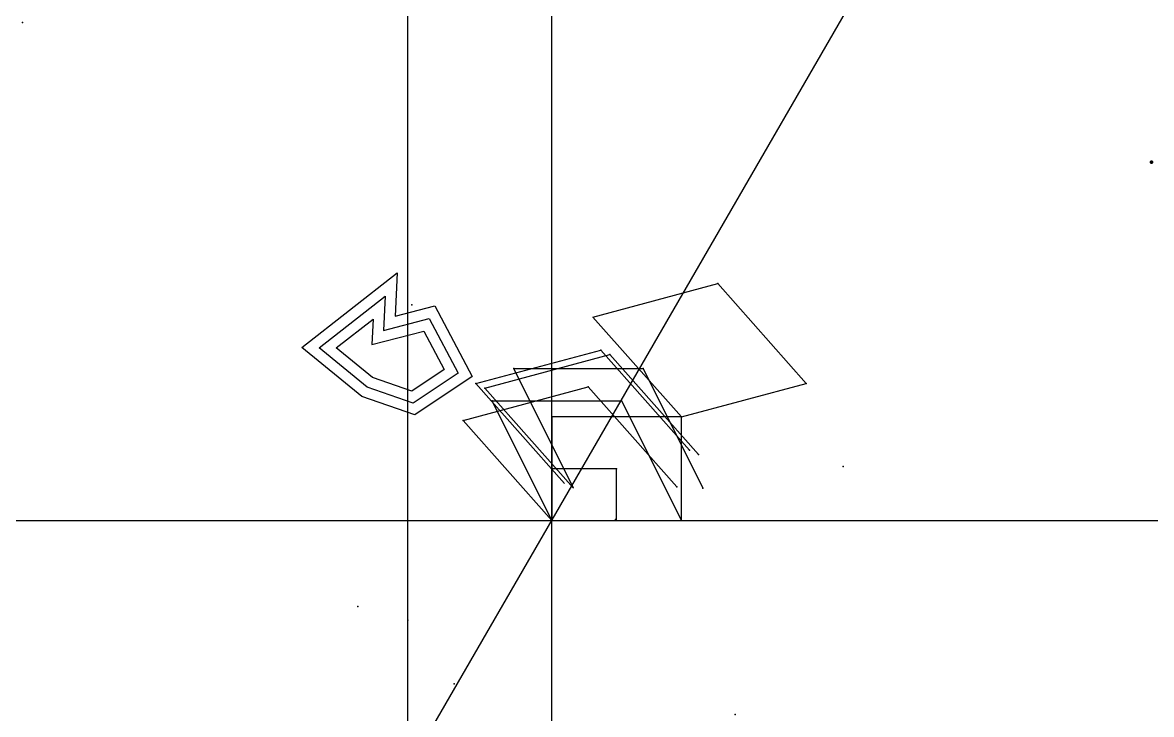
# Model space of a CAD drawing. Header units: millimetres. Extents: x -491 to 556, y -180 to 462.
import ezdxf

# ---------------------------------------------------------------- set-up
doc = ezdxf.new("R2010")
doc.units = ezdxf.units.MM
doc.linetypes.add('K5LT_BASIC', pattern=[0])
doc.layers.add('слой 2', color=1, linetype='Continuous', lineweight=25)

# ---------------------------------------------------------------- blocks, each defined once
blk = doc.blocks.new('U0')
at = {"linetype": 'K5LT_BASIC'}
for p, q in [((60, 48), (0, 48)), ((0, 48), (0, 0)), ((60, 0), (60, 48)), ((0, 0), (60, 0))]:
    blk.add_line(p, q, dxfattribs=at)

msp = doc.modelspace()

# ---------------------------------------------------------------- linework, layer by layer
for p, direction in [((0, 0), (0.5, 0.866025)), ((0, 6.3), (0, 1))]:
    msp.add_xline(p, direction)
for p in [(0, 96), (120, 96), (0, 48), (60, 48)]:
    msp.add_point(p)
at = {"color": 3}
msp.add_point((60, 0), dxfattribs=at)
at = {"layer": 'слой 2', "color": 3}
for p, q in [((37.8, 188.7), (153.7, 219.8)), ((153.7, 219.8), (235.9, 127.1)), ((37.8, 188.7), (120, 96)), ((120, 96), (235.9, 127.1))]:
    msp.add_line(p, q, dxfattribs=at)
at = {"layer": 'слой 2', "color": 2}
for p, q in [((-70.7, 126.9), (45.2, 157.9)), ((45.2, 157.9), (127.5, 65.2)), ((20, 30), (-35.4, 140.9)), ((-35.4, 140.9), (84.6, 140.9)), ((84.6, 140.9), (140, 30)), ((11.6, 34.2), (-70.7, 126.9)), ((-82.2, 92.7), (33.7, 123.8)), ((33.7, 123.8), (115.9, 31.1)), ((0, 0), (-55.4, 110.9)), ((-55.4, 110.9), (64.6, 110.9)), ((64.6, 110.9), (120, 0)), ((0, 0), (-82.2, 92.7))]:
    msp.add_line(p, q, dxfattribs=at)
at = {"layer": 'слой 2', "color": 5}
for p, q in [((-62.2, 122.7), (53.7, 153.8)), ((53.7, 153.8), (135.9, 61.1)), ((20, 30), (-62.2, 122.7))]:
    msp.add_line(p, q, dxfattribs=at)
at = {"layer": 'слой 2'}
for p, direction in [((-133.8, 0), (0, 1)), ((0, 0), (0.5, 0.866025)), ((0, 6.3), (0, 1)), ((0, 0), (1, 0))]:
    msp.add_xline(p, direction, dxfattribs=at)
at = {"layer": 'слой 2', "flags": 128}
for points in [[(-143.4, 229.7), (-145.5, 189.4), (-108.7, 199), (-73.9, 133.4), (-127.2, 97.9), (-176.4, 114.9), (-232, 160.4)], [(-154.6, 208.2), (-156.2, 176.3), (-113.8, 187.3), (-86.9, 136.7), (-128.6, 108.9), (-171.5, 123.7), (-216, 160.2)], [(-165.7, 186.8), (-166.9, 163.2), (-118.9, 175.7), (-100, 140), (-130, 120), (-166.5, 132.6), (-200, 160)]]:
    msp.add_lwpolyline(points, close=True, dxfattribs=at)
at = {"layer": 'слой 2', "color": 30}
for p in [(-490.9, 461.9), (-130, 200)]:
    msp.add_point(p, dxfattribs=at)
at = {"layer": 'слой 2', "color": 4, "lineweight": 100}
msp.add_point((555.9, 332.4), dxfattribs=at)
at = {"layer": 'слой 2'}
for p in [(153.7, 219.8), (45.2, 157.9), (53.7, 153.8), (-70.7, 126.9), (235.9, 127.1), (-62.2, 122.7), (33.7, 123.8), (-55.4, 110.9), (64.6, 110.9), (120, 96), (-82.2, 92.7), (127.5, 65.2), (135.9, 61.1), (115.9, 31.1), (140, 30), (59, 1), (59, 1), (59, 1), (0, 0), (120, 0), (170, -180)]:
    msp.add_point(p, dxfattribs=at)
at = {"layer": 'слой 2', "color": 5}
for p in [(-35.4, 140.9), (84.6, 140.9)]:
    msp.add_point(p, dxfattribs=at)
at = {"layer": 'слой 2', "color": 4}
msp.add_point((270, 50), dxfattribs=at)
at = {"layer": 'слой 2', "color": 2}
for p in [(-180, -80), (-90.7, -151.7)]:
    msp.add_point(p, dxfattribs=at)
at = {"layer": 'слой 2', "color": 7}
msp.add_point((-133.8, -92.4), dxfattribs=at)

# ---------------------------------------------------------------- block references
at = {"xscale": 2, "yscale": 2, "zscale": 2}
msp.add_blockref('U0', (0, 0), dxfattribs=at)
msp.add_blockref('U0', (0, 0))

doc.saveas('drawing.dxf')
